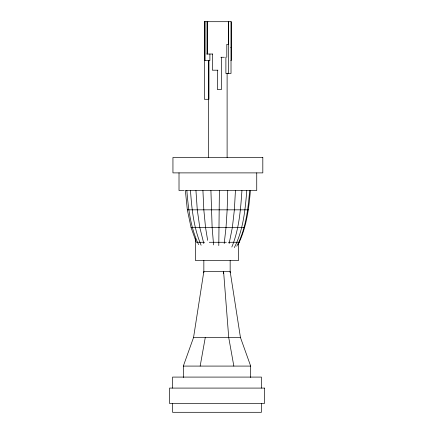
<?xml version="1.0" encoding="UTF-8"?>
<svg xmlns="http://www.w3.org/2000/svg" width="434" height="434" viewBox="0 0 434 434"><rect width="100%" height="100%" fill="white"/><g stroke="black" fill="none" stroke-linecap="round" stroke-linejoin="round"><path stroke-width="0.65" d="M219.382 190.493L218.79 245.584M227.747 190.493L227.15 209.834L226.022 227.427L224.199 243.599M235.44 190.493L234.376 209.834L232.369 227.427L229.147 243.523M241.939 190.493C240.626 209.557 239.167 229.174 231.832 247.011M246.794 190.493C245.226 209.872 243.29 230.036 234.344 247.602M249.68 190.493C248.058 209.459 245.796 229.163 236.769 246.214M238.168 244.526C246.403 227.79 248.899 208.906 250.396 190.493M183.322 377.515L183.322 366.084L193.559 337.473L203.844 271.445L230.156 271.445L240.441 337.473L250.678 366.084L250.678 377.515M200.161 366.084L205.282 337.473M208.331 21.7L204.409 21.7L204.409 99.288L208.949 99.288L208.949 60.494M208.64 21.7L231.3 21.7L231.3 60.494L230.817 60.494M230.709 47.561L231.295 47.561M206.774 54.028L212.644 54.028M220.846 57.261L224.427 57.261M217.901 70.194L212.383 70.194L212.383 54.028M217.901 89.588L221.378 89.588L221.378 57.261M184.222 190.493L179.014 190.493L179.014 172.889M256.738 172.889L256.738 190.493L185.356 190.493L187.331 209.834L248.422 209.834M187.331 209.834L191.047 227.427L244.705 227.427M196.293 242.275L204.642 242.275M209.275 242.275L226.342 242.275M228.257 242.275L239.459 242.275M193.559 337.473L240.441 337.473M183.322 366.084L250.678 366.084M198.588 244.64C190.624 227.785 188.302 208.906 186.853 190.493M201.121 245.237C193.705 228.024 191.812 209.02 190.466 190.493M203.806 243.523L199.786 227.427L197.28 209.834L195.946 190.493M191.047 227.427L196.07 241.657M233.839 366.084L228.718 337.473L223.581 271.445L223.581 273.463M207.636 240.338L205.537 227.427L203.828 209.834L202.922 190.493M213.582 244.922L212.134 227.427L210.913 190.493M261.431 388.088L261.431 377.086L172.569 377.086L172.569 388.088M261.431 403.495L261.431 412.3L172.569 412.3L172.569 403.495M238.635 242.921L238.635 260.438L195.365 260.438L195.365 238.206M231.018 21.7L231.018 73.427L225.886 73.427L225.886 57.185M230.156 260.438L230.156 272.791M228.658 21.7L228.658 44.328L226.808 44.328L226.808 57.261M228.62 21.7L228.62 73.427M227.112 73.189L227.112 157.482M217.553 70.194L217.553 89.588M209.893 54.028L209.893 60.494L204.81 60.494L204.81 21.7M208.64 60.494L208.64 157.482M207.577 21.7L207.577 54.028M207.018 21.7L207.018 54.028M204.957 21.7L204.957 60.494M203.844 260.438L203.844 272.791M262.814 157.482L172.944 157.482L172.944 172.889L262.814 172.889L262.814 157.482M264.447 388.088L169.553 388.088L169.553 403.495L264.447 403.495L264.447 388.088"/></g></svg>
